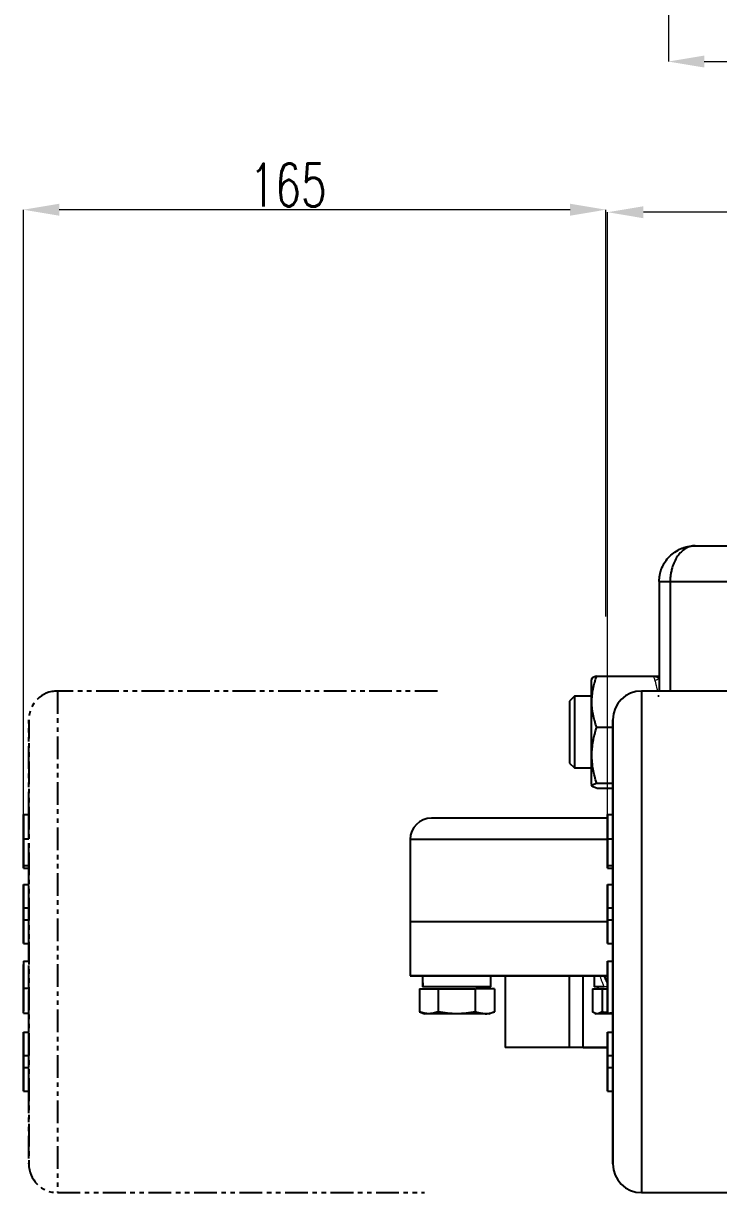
# Model space of a CAD drawing. Header units: millimetres. Extents: x 2028 to 4172, y 863 to 2379.
# Drawn here: x 2439 to 2632.9, y 1130.8 to 1457.1 of the extents above; entities that cross this region are included whole.
import ezdxf

# ---------------------------------------------------------------- set-up
doc = ezdxf.new("R2010")
doc.units = ezdxf.units.MM
doc.linetypes.add('PHANTOM', pattern=[12.7, 6.35, -1.27, 1.27, -1.27, 1.27, -1.27])
doc.layers.add('AM_5', color=3, linetype='Continuous', lineweight=25)
doc.styles.add('SLDTEXTSTYLE1', font='txt.shx', dxfattribs={"width": 0.7, "bigfont": 'gbcbig.shx'})
doc.dimstyles.new('SLDDIMSTYLE12$0', dxfattribs={"dimtxt": 12, "dimasz": 10, "dimexe": 0, "dimexo": 0.0625, "dimgap": 0.875, "dimtad": 1, "dimdec": 1, "dimlfac": 1.8, "dimrnd": 1e-09, "dimzin": 12, "dimdsep": 46, "dimtxsty": 'SLDTEXTSTYLE1', "dimcen": 0.09, "dimdle": 8.16, "dimclrd": 3, "dimclre": 3, "dimadec": 0, "dimazin": 3, "dimtfac": 1, "dimtdec": 1, "dimtofl": 0, "dimtmove": 0, "dimatfit": 3, "dimfxl": 0, "dimfrac": 2, "dimtolj": 1, "dimlwd": 5, "dimlwe": 5, "dimarcsym": 0})

# ---------------------------------------------------------------- blocks, each defined once
blk = doc.blocks.new('*D57')
at = {"layer": 'AM_5', "color": 3, "linetype": 'Continuous', "lineweight": 5, "transparency": 16777216}
for p, q in [((2601.96, 1236.41), (2601.96, 1404.44)), ((2754.46, 1404.44), (2611.96, 1404.44))]:
    blk.add_line(p, q, dxfattribs=at)
at = {"layer": 'AM_5', "color": 3, "lineweight": 5, "transparency": 16777216}
blk.add_line((2764.46, 1291.59), (2764.46, 1404.44), dxfattribs=at)
at = {"layer": 'AM_5', "color": 3, "transparency": 16777216}
for points in [[(2611.96, 1406.1), (2611.96, 1402.77), (2601.96, 1404.44)], [(2754.46, 1406.1), (2754.46, 1402.77), (2764.46, 1404.44)]]:
    blk.add_solid(points, dxfattribs=at)
at = {"layer": 'Defpoints', "color": 0, "transparency": 16777216}
for p in [(2601.96, 1404.44), (2764.46, 1291.52), (2601.96, 1236.35)]:
    blk.add_point(p, dxfattribs=at)
at = {"layer": 'AM_5', "color": 0, "transparency": 16777216, "insert": (2683.21, 1411.31), "char_height": 12, "attachment_point": 5, "style": 'SLDTEXTSTYLE1'}
blk.add_mtext('\\A1;165', dxfattribs=at)
blk = doc.blocks.new('*D58')
at = {"layer": 'AM_5', "color": 3, "linetype": 'Continuous', "lineweight": 5, "transparency": 16777216}
for p, q in [((2439, 1236.41), (2439, 1405.14)), ((2591.5, 1405.14), (2449, 1405.14))]:
    blk.add_line(p, q, dxfattribs=at)
at = {"layer": 'AM_5', "color": 3, "lineweight": 5, "transparency": 16777216}
blk.add_line((2601.5, 1291.59), (2601.5, 1405.14), dxfattribs=at)
at = {"layer": 'AM_5', "color": 3, "transparency": 16777216}
for points in [[(2449, 1406.81), (2449, 1403.47), (2439, 1405.14)], [(2591.5, 1406.81), (2591.5, 1403.47), (2601.5, 1405.14)]]:
    blk.add_solid(points, dxfattribs=at)
at = {"layer": 'Defpoints', "color": 0, "transparency": 16777216}
for p in [(2439, 1405.14), (2601.5, 1291.52), (2439, 1236.35)]:
    blk.add_point(p, dxfattribs=at)
at = {"layer": 'AM_5', "color": 0, "transparency": 16777216, "insert": (2512.85, 1412.01), "char_height": 12, "attachment_point": 5, "style": 'SLDTEXTSTYLE1'}
blk.add_mtext('\\A1;165', dxfattribs=at)
blk = doc.blocks.new('*D66')
at = {"layer": 'AM_5', "color": 3, "linetype": 'Continuous', "lineweight": 5, "transparency": 16777216}
for p, q in [((2759.94, 1577.89), (2759.94, 1446.49)), ((2628.94, 1446.49), (2749.94, 1446.49))]:
    blk.add_line(p, q, dxfattribs=at)
at = {"layer": 'AM_5', "color": 3, "lineweight": 5, "transparency": 16777216}
blk.add_line((2618.94, 1517.48), (2618.94, 1446.49), dxfattribs=at)
at = {"layer": 'AM_5', "color": 3, "transparency": 16777216}
for points in [[(2628.94, 1448.16), (2628.94, 1444.83), (2618.94, 1446.49)], [(2749.94, 1448.16), (2749.94, 1444.83), (2759.94, 1446.49)]]:
    blk.add_solid(points, dxfattribs=at)
at = {"layer": 'Defpoints', "color": 0, "transparency": 16777216}
for p in [(2759.94, 1577.96), (2618.94, 1517.54), (2759.94, 1446.49)]:
    blk.add_point(p, dxfattribs=at)
at = {"layer": 'AM_5', "color": 0, "transparency": 16777216, "insert": (2689.44, 1453.37), "char_height": 12, "attachment_point": 5, "style": 'SLDTEXTSTYLE1'}
blk.add_mtext('\\A1;140', dxfattribs=at)

msp = doc.modelspace()

# ---------------------------------------------------------------- linework, layer by layer
at = {"color": 7, "linetype": 'Continuous', "lineweight": 25}
for p, q in [((2616.383, 1301.336), (2616.383, 1270.802)), ((2616.383, 1301.336), (2619.433, 1301.336)), ((2616.383, 1301.336), (2616.383, 1270.802)), ((2616.383, 1301.336), (2619.433, 1301.336)), ((2619.433, 1301.336), (2619.433, 1270.802)), ((2619.433, 1301.336), (2763.246, 1301.336)), ((2619.433, 1301.336), (2619.433, 1270.802)), ((2619.433, 1301.336), (2721.971, 1301.336)), ((2597.651, 1274.425), (2597.383, 1273.961)), ((2597.651, 1274.425), (2597.383, 1273.961)), ((2597.383, 1273.961), (2597.383, 1244.711)), ((2597.383, 1273.961), (2597.383, 1244.711)), ((2598.94, 1274.965), (2614.827, 1274.965)), ((2598.94, 1274.965), (2616.383, 1274.965)), ((2717.491, 1270.802), (2611.461, 1270.802)), ((2592.736, 1269.336), (2591.383, 1267.983)), ((2592.736, 1269.336), (2591.383, 1267.983)), ((2591.383, 1267.983), (2591.383, 1259.336)), ((2591.383, 1267.983), (2591.383, 1259.336)), ((2597.383, 1269.336), (2592.736, 1269.336)), ((2592.736, 1269.336), (2592.736, 1249.336)), ((2597.383, 1269.336), (2592.736, 1269.336)), ((2592.736, 1269.336), (2592.736, 1249.336)), ((2616.383, 1269.336), (2616.016, 1269.336)), ((2598.94, 1260.685), (2603.461, 1260.685)), ((2598.94, 1260.685), (2603.461, 1260.685)), ((2591.383, 1259.336), (2591.383, 1250.689)), ((2591.383, 1259.336), (2591.383, 1250.689)), ((2591.383, 1250.689), (2592.736, 1249.336)), ((2591.383, 1250.689), (2592.736, 1249.336)), ((2592.736, 1249.336), (2597.383, 1249.336)), ((2592.736, 1249.336), (2597.383, 1249.336)), ((2597.383, 1244.711), (2597.651, 1244.248)), ((2597.383, 1244.711), (2597.651, 1244.248)), ((2598.94, 1245.056), (2603.461, 1245.056)), ((2598.94, 1245.056), (2603.461, 1245.056)), ((2598.94, 1243.708), (2603.461, 1243.708)), ((2598.94, 1243.708), (2603.461, 1243.708)), ((2601.961, 1232.519), (2601.961, 1236.347)), ((2601.961, 1236.347), (2601.961, 1236.347)), ((2601.961, 1236.347), (2601.961, 1229.575)), ((2601.961, 1236.347), (2603.461, 1236.347)), ((2601.961, 1236.347), (2603.461, 1236.347)), ((2603.461, 1229.575), (2603.461, 1236.347)), ((2603.461, 1236.347), (2603.461, 1236.347)), ((2601.961, 1229.879), (2601.961, 1232.519)), ((2601.961, 1232.519), (2601.961, 1232.519)), ((2601.961, 1229.447), (2601.961, 1232.519)), ((2601.961, 1232.519), (2601.961, 1230.226)), ((2601.961, 1232.519), (2601.961, 1232.519)), ((2546.883, 1229.336), (2546.883, 1206.336)), ((2601.961, 1229.336), (2546.883, 1229.336)), ((2546.883, 1229.336), (2546.883, 1206.336)), ((2601.961, 1225.206), (2601.961, 1229.879)), ((2601.961, 1229.575), (2603.461, 1229.575)), ((2601.961, 1226.288), (2601.961, 1221.356)), ((2601.961, 1221.356), (2601.961, 1225.206)), ((2603.461, 1222.002), (2601.961, 1222.002)), ((2601.961, 1221.356), (2603.461, 1221.356)), ((2603.46, 1216.772), (2603.46, 1221.356)), ((2603.461, 1221.356), (2603.461, 1222.002)), ((2601.961, 1216.772), (2603.461, 1216.772)), ((2601.961, 1216.772), (2601.961, 1210.207)), ((2601.961, 1212.895), (2601.961, 1216.772)), ((2603.461, 1210.207), (2603.461, 1216.772)), ((2601.961, 1211.078), (2601.961, 1212.895)), ((2601.961, 1206.062), (2601.961, 1211.078)), ((2601.961, 1210.347), (2601.961, 1206.779)), ((2601.961, 1208.571), (2601.961, 1210.347)), ((2603.461, 1210.207), (2601.961, 1210.207)), ((2601.961, 1210.207), (2601.961, 1206.937)), ((2601.961, 1206.779), (2601.961, 1208.571)), ((2603.461, 1206.937), (2603.461, 1210.207)), ((2546.883, 1206.336), (2546.883, 1191.336)), ((2601.961, 1206.336), (2546.883, 1206.336)), ((2546.883, 1206.336), (2546.883, 1191.336)), ((2601.961, 1206.937), (2601.961, 1200.35)), ((2601.961, 1206.937), (2603.461, 1206.937)), ((2601.961, 1204.245), (2601.961, 1206.062)), ((2601.961, 1200.35), (2601.961, 1204.245)), ((2603.461, 1200.35), (2603.461, 1206.937)), ((2601.961, 1200.35), (2603.461, 1200.35)), ((2603.46, 1195.379), (2603.46, 1200.35)), ((2601.961, 1195.379), (2603.461, 1195.379)), ((2601.961, 1191.336), (2546.883, 1191.336)), ((2569.433, 1188.236), (2569.433, 1191.336)), ((2569.433, 1188.236), (2569.433, 1191.336)), ((2573.383, 1191.336), (2573.383, 1171.336)), ((2573.383, 1191.336), (2573.383, 1171.336)), ((2591.382, 1171.336), (2591.382, 1191.336)), ((2591.382, 1171.336), (2591.382, 1191.336)), ((2595.17, 1171.336), (2595.17, 1191.336)), ((2595.17, 1171.336), (2595.17, 1191.336)), ((2598.221, 1191.336), (2598.221, 1188.236)), ((2598.221, 1191.336), (2598.221, 1188.236)), ((2550.503, 1188.236), (2550.333, 1188.236)), ((2569.433, 1188.236), (2550.503, 1188.236)), ((2569.433, 1188.236), (2550.503, 1188.236)), ((2601.019, 1188.236), (2598.221, 1188.236)), ((2601.019, 1188.236), (2598.221, 1188.236)), ((2599.536, 1188.236), (2598.936, 1187.636)), ((2601.961, 1184.348), (2601.961, 1188.37)), ((2601.961, 1188.37), (2601.961, 1188.37)), ((2601.961, 1188.37), (2601.961, 1180.907)), ((2603.461, 1188.236), (2603.461, 1188.236)), ((2549.491, 1187.636), (2549.491, 1181.243)), ((2549.491, 1187.636), (2554.687, 1187.636)), ((2549.491, 1187.636), (2549.491, 1181.243)), ((2554.687, 1187.636), (2554.687, 1181.243)), ((2554.687, 1187.636), (2554.687, 1181.243)), ((2554.687, 1187.636), (2565.08, 1187.636)), ((2565.08, 1187.636), (2565.08, 1181.243)), ((2570.445, 1187.636), (2565.249, 1187.636)), ((2570.445, 1187.636), (2570.445, 1181.243)), ((2597.733, 1187.636), (2600.423, 1187.636)), ((2597.733, 1187.636), (2597.733, 1181.243)), ((2597.733, 1187.636), (2600.423, 1187.636)), ((2597.733, 1187.636), (2597.733, 1181.243)), ((2600.423, 1187.636), (2601.961, 1187.636)), ((2600.423, 1187.636), (2600.423, 1181.243)), ((2600.423, 1187.636), (2601.961, 1187.636)), ((2600.423, 1187.636), (2600.423, 1181.243)), ((2603.461, 1187.636), (2603.461, 1187.636)), ((2601.961, 1180.907), (2601.961, 1184.608)), ((2601.961, 1184.348), (2601.961, 1184.348)), ((2601.961, 1183.899), (2601.961, 1184.146)), ((2601.961, 1180.907), (2601.961, 1183.899)), ((2549.491, 1181.243), (2550.883, 1180.736)), ((2549.491, 1181.243), (2550.883, 1180.736)), ((2552.089, 1180.736), (2550.883, 1180.736)), ((2559.883, 1180.736), (2552.089, 1180.736)), ((2559.883, 1180.736), (2552.089, 1180.736)), ((2567.678, 1180.736), (2559.883, 1180.736)), ((2569.053, 1180.736), (2559.883, 1180.736)), ((2568.883, 1180.736), (2567.678, 1180.736)), ((2568.883, 1180.736), (2570.276, 1181.243)), ((2570.445, 1181.243), (2569.053, 1180.736)), ((2598.416, 1180.866), (2598.771, 1180.736)), ((2598.453, 1180.852), (2598.771, 1180.736)), ((2599.078, 1180.736), (2598.771, 1180.736)), ((2599.078, 1180.736), (2598.771, 1180.736)), ((2603.461, 1180.736), (2599.078, 1180.736)), ((2603.461, 1180.736), (2599.078, 1180.736)), ((2601.961, 1180.907), (2601.961, 1180.907)), ((2601.961, 1180.907), (2603.461, 1180.907)), ((2601.961, 1175.545), (2603.461, 1175.545)), ((2601.961, 1175.545), (2601.961, 1168.98)), ((2601.961, 1171.668), (2601.961, 1175.545)), ((2603.461, 1168.98), (2603.461, 1175.545)), ((2601.961, 1169.851), (2601.961, 1171.668)), ((2591.382, 1171.336), (2573.383, 1171.336)), ((2591.382, 1171.336), (2573.383, 1171.336)), ((2595.17, 1171.336), (2591.382, 1171.336)), ((2595.17, 1171.336), (2591.382, 1171.336)), ((2601.617, 1171.336), (2595.17, 1171.336)), ((2601.961, 1164.835), (2601.961, 1169.851)), ((2601.961, 1169.12), (2601.961, 1165.552)), ((2601.961, 1167.344), (2601.961, 1169.12)), ((2603.461, 1168.98), (2601.961, 1168.98)), ((2601.961, 1168.98), (2601.961, 1165.71)), ((2603.461, 1165.71), (2603.461, 1168.98)), ((2601.961, 1165.552), (2601.961, 1167.344)), ((2601.961, 1165.71), (2601.961, 1159.123)), ((2601.961, 1165.71), (2603.461, 1165.71)), ((2603.461, 1159.123), (2603.461, 1165.71)), ((2601.961, 1163.018), (2601.961, 1164.835)), ((2601.961, 1159.123), (2601.961, 1163.018)), ((2601.961, 1159.123), (2603.461, 1159.123)), ((2611.461, 1130.802), (2752.461, 1130.802))]:
    msp.add_line(p, q, dxfattribs=at)
at = {"color": 7, "linetype": 'PHANTOM', "lineweight": 25}
for p, q in [((2554.533, 1270.802), (2448.503, 1270.802)), ((2439.003, 1232.519), (2439.003, 1236.347)), ((2439.003, 1236.347), (2439.003, 1236.347)), ((2439.003, 1236.347), (2439.003, 1229.575)), ((2439.003, 1236.347), (2440.503, 1236.347)), ((2439.003, 1236.347), (2440.503, 1236.347)), ((2440.503, 1229.575), (2440.503, 1236.347)), ((2440.503, 1236.347), (2440.503, 1236.347)), ((2439.003, 1229.879), (2439.003, 1232.519)), ((2439.003, 1232.519), (2439.003, 1232.519)), ((2439.003, 1229.447), (2439.003, 1232.519)), ((2439.003, 1232.519), (2439.003, 1230.226)), ((2439.003, 1232.519), (2439.003, 1232.519)), ((2439.003, 1225.206), (2439.003, 1229.879)), ((2439.003, 1229.575), (2440.503, 1229.575)), ((2439.003, 1226.288), (2439.003, 1221.356)), ((2439.003, 1221.356), (2439.003, 1225.206)), ((2440.503, 1222.002), (2439.003, 1222.002)), ((2439.003, 1221.356), (2440.503, 1221.356)), ((2440.503, 1221.356), (2440.503, 1222.002)), ((2440.503, 1216.772), (2440.503, 1221.356)), ((2439.003, 1216.772), (2440.503, 1216.772)), ((2439.003, 1216.772), (2439.003, 1210.207)), ((2439.003, 1212.895), (2439.003, 1216.772)), ((2440.503, 1210.207), (2440.503, 1216.772)), ((2439.003, 1211.078), (2439.003, 1212.895)), ((2439.003, 1206.062), (2439.003, 1211.078)), ((2439.003, 1210.347), (2439.003, 1206.779)), ((2439.003, 1208.571), (2439.003, 1210.347)), ((2440.503, 1210.207), (2439.003, 1210.207)), ((2439.003, 1210.207), (2439.003, 1206.937)), ((2439.003, 1206.779), (2439.003, 1208.571)), ((2440.503, 1206.937), (2440.503, 1210.207)), ((2439.003, 1206.937), (2439.003, 1200.35)), ((2439.003, 1206.937), (2440.503, 1206.937)), ((2439.003, 1204.245), (2439.003, 1206.062)), ((2439.003, 1200.35), (2439.003, 1204.245)), ((2440.503, 1200.35), (2440.503, 1206.937)), ((2439.003, 1200.35), (2440.503, 1200.35)), ((2440.503, 1195.379), (2440.503, 1200.35)), ((2439.003, 1195.379), (2440.503, 1195.379)), ((2439.003, 1184.348), (2439.003, 1188.37)), ((2439.003, 1188.37), (2439.003, 1188.37)), ((2439.003, 1188.37), (2439.003, 1180.907)), ((2439.003, 1187.829), (2440.503, 1187.829)), ((2439.003, 1180.907), (2439.003, 1184.608)), ((2439.003, 1184.348), (2439.003, 1184.348)), ((2439.003, 1183.899), (2439.003, 1184.146)), ((2439.003, 1180.907), (2439.003, 1183.899)), ((2439.003, 1180.907), (2439.003, 1180.907)), ((2439.003, 1180.907), (2440.503, 1180.907)), ((2439.003, 1175.545), (2440.503, 1175.545)), ((2439.003, 1175.545), (2439.003, 1168.98)), ((2439.003, 1171.668), (2439.003, 1175.545)), ((2440.503, 1168.98), (2440.503, 1175.545)), ((2439.003, 1169.851), (2439.003, 1171.668)), ((2439.003, 1164.835), (2439.003, 1169.851)), ((2439.003, 1169.12), (2439.003, 1165.552)), ((2439.003, 1167.344), (2439.003, 1169.12)), ((2440.503, 1168.98), (2439.003, 1168.98)), ((2439.003, 1168.98), (2439.003, 1165.71)), ((2440.503, 1165.71), (2440.503, 1168.98)), ((2439.003, 1165.552), (2439.003, 1167.344)), ((2439.003, 1165.71), (2439.003, 1159.123)), ((2439.003, 1165.71), (2440.503, 1165.71)), ((2440.503, 1159.123), (2440.503, 1165.71)), ((2439.003, 1163.018), (2439.003, 1164.835)), ((2439.003, 1159.123), (2439.003, 1163.018)), ((2439.003, 1159.123), (2440.503, 1159.123)), ((2448.503, 1130.802), (2550.895, 1130.802))]:
    msp.add_line(p, q, dxfattribs=at)
at = {"linetype": 'ByBlock'}
for p, q in [((2546.883, 1191.336), (2601.961, 1191.336)), ((2595.17, 1171.336), (2601.961, 1171.336))]:
    msp.add_line(p, q, dxfattribs=at)
at = {"color": 144, "linetype": 'Continuous', "lineweight": 18}
for p, q in [((2601.961, 1188.236), (2601.019, 1188.236)), ((2601.948, 1188.236), (2601.019, 1188.236)), ((2601.961, 1188.236), (2601.948, 1188.236)), ((2549.491, 1187.636), (2554.687, 1187.636)), ((2554.687, 1187.636), (2565.08, 1187.636)), ((2565.08, 1187.636), (2565.08, 1181.243)), ((2565.08, 1187.636), (2570.276, 1187.636))]:
    msp.add_line(p, q, dxfattribs=at)
at = {"color": 7, "linetype": 'PHANTOM', "lineweight": 25, "flags": 128}
msp.add_lwpolyline([(2448.503, 1270.802), (2448.503, 1270.624), (2448.503, 1270.09), (2448.503, 1269.203), (2448.503, 1267.967), (2448.503, 1266.389), (2448.503, 1264.477), (2448.503, 1262.24), (2448.503, 1259.69), (2448.503, 1256.84), (2448.503, 1253.705), (2448.503, 1250.3), (2448.503, 1246.643), (2448.503, 1242.752), (2448.503, 1238.647), (2448.503, 1234.35), (2448.504, 1229.882), (2448.504, 1225.265), (2448.504, 1220.524), (2448.504, 1215.682), (2448.504, 1210.765), (2448.504, 1205.796), (2448.504, 1200.802), (2448.504, 1195.809), (2448.504, 1190.84), (2448.504, 1185.923), (2448.504, 1181.081), (2448.504, 1176.34), (2448.504, 1171.723), (2448.503, 1167.255), (2448.503, 1162.958), (2448.503, 1158.853), (2448.503, 1154.962), (2448.503, 1151.305), (2448.503, 1147.9), (2448.503, 1144.765), (2448.503, 1141.915), (2448.503, 1139.365), (2448.503, 1137.128), (2448.503, 1135.216), (2448.503, 1133.638), (2448.503, 1132.402), (2448.503, 1131.515), (2448.503, 1130.981), (2448.503, 1130.802)], dxfattribs=at)
at = {"color": 7, "linetype": 'Continuous', "lineweight": 25, "flags": 128}
msp.add_lwpolyline([(2611.461, 1270.802), (2611.461, 1270.624), (2611.461, 1270.09), (2611.461, 1269.203), (2611.461, 1267.967), (2611.461, 1266.389), (2611.461, 1264.477), (2611.461, 1262.24), (2611.461, 1259.69), (2611.461, 1256.84), (2611.461, 1253.705), (2611.461, 1250.3), (2611.461, 1246.643), (2611.461, 1242.752), (2611.461, 1238.647), (2611.461, 1234.35), (2611.461, 1229.882), (2611.461, 1225.265), (2611.461, 1220.524), (2611.461, 1215.682), (2611.461, 1210.765), (2611.461, 1205.796), (2611.461, 1200.802), (2611.461, 1195.809), (2611.461, 1190.84), (2611.461, 1185.923), (2611.461, 1181.081), (2611.461, 1176.34), (2611.461, 1171.723), (2611.461, 1167.255), (2611.461, 1162.958), (2611.461, 1158.853), (2611.461, 1154.962), (2611.461, 1151.305), (2611.461, 1147.9), (2611.461, 1144.765), (2611.461, 1141.915), (2611.461, 1139.365), (2611.461, 1137.128), (2611.461, 1135.216), (2611.461, 1133.638), (2611.461, 1132.402), (2611.461, 1131.515), (2611.461, 1130.981), (2611.461, 1130.802)], dxfattribs=at)
at = {"color": 7, "linetype": 'PHANTOM', "lineweight": 25}
for centre, start, end in [((2448.503, 1262.802), 90, 180), ((2448.503, 1138.802), 180, 270)]:
    msp.add_arc(centre, 8, start, end, dxfattribs=at)
at = {"color": 7, "linetype": 'Continuous', "lineweight": 25}
for centre, radius, start, end in [((2611.461, 1262.802), 8, 90, 180), ((2552.883, 1229.336), 6, 90, 180), ((2552.883, 1229.336), 6, 90, 180), ((2552.883, 1229.336), 6, 90, 180), ((2611.461, 1138.802), 8, 180, 270)]:
    msp.add_arc(centre, radius, start, end, dxfattribs=at)
for centre, major_axis, ratio, start_param, end_param in [((2559.883, 1191.336), (0, 16.541), 0.5773503, 1.5707963, 1.7593233), ((2607.771, 1191.336), (-7.747, 16.327), 0.3419987, 1.409921, 1.5412173), ((2607.771, 1191.336), (-7.747, 16.327), 0.3419987, 1.409921, 1.5412173), ((2559.883, 1188.236), (0, 16.541), 0.5773503, 1.4769526, 1.5707963)]:
    msp.add_ellipse(centre, major_axis=major_axis, ratio=ratio, start_param=start_param, end_param=end_param, dxfattribs=at)
for points, knots in [([(2616.383, 1301.336), (2616.384, 1301.444), (2616.386, 1301.661), (2616.403, 1301.985), (2616.429, 1302.31), (2616.466, 1302.634), (2616.514, 1302.958), (2616.572, 1303.28), (2616.641, 1303.601), (2616.721, 1303.921), (2616.812, 1304.238), (2616.913, 1304.553), (2617.025, 1304.865), (2617.341, 1305.664), (2618.011, 1306.922), (2619.238, 1308.421), (2620.761, 1309.684), (2622.02, 1310.365), (2622.886, 1310.707), (2623.259, 1310.839), (2623.674, 1310.966), (2624.133, 1311.084), (2624.634, 1311.187), (2625.18, 1311.269), (2625.767, 1311.325), (2626.174, 1311.332), (2626.383, 1311.336)], [0, 0, 0, 0, 0.0206083, 0.0412614, 0.0619595, 0.0827029, 0.1034917, 0.124326, 0.1452063, 0.1661325, 0.187105, 0.2081239, 0.2291894, 0.2503017, 0.3721556, 0.4994404, 0.6179452, 0.7484084, 0.7711393, 0.7963612, 0.8240741, 0.8542778, 0.8869724, 0.9221577, 0.9598336, 1, 1, 1, 1]), ([(2616.383, 1301.336), (2616.384, 1301.444), (2616.386, 1301.661), (2616.403, 1301.985), (2616.429, 1302.31), (2616.466, 1302.634), (2616.514, 1302.958), (2616.572, 1303.28), (2616.641, 1303.601), (2616.721, 1303.921), (2616.812, 1304.238), (2616.913, 1304.553), (2617.025, 1304.865), (2617.341, 1305.664), (2618.011, 1306.922), (2619.238, 1308.421), (2620.761, 1309.684), (2622.02, 1310.365), (2622.886, 1310.707), (2623.259, 1310.839), (2623.674, 1310.966), (2624.133, 1311.084), (2624.634, 1311.187), (2625.18, 1311.269), (2625.767, 1311.325), (2626.174, 1311.332), (2626.383, 1311.336)], [0, 0, 0, 0, 0.0206083, 0.0412614, 0.0619595, 0.0827029, 0.1034917, 0.124326, 0.1452063, 0.1661325, 0.187105, 0.2081239, 0.2291894, 0.2503017, 0.3721556, 0.4994404, 0.6179452, 0.7484084, 0.7711393, 0.7963612, 0.8240741, 0.8542778, 0.8869724, 0.9221577, 0.9598336, 1, 1, 1, 1]), ([(2626.383, 1311.336), (2626.311, 1311.335), (2626.168, 1311.333), (2625.957, 1311.319), (2625.753, 1311.296), (2625.556, 1311.266), (2625.365, 1311.228), (2625.181, 1311.185), (2625.004, 1311.137), (2624.834, 1311.083), (2624.672, 1311.026), (2624.516, 1310.966), (2624.367, 1310.903), (2624.225, 1310.839), (2624.09, 1310.772), (2623.962, 1310.706), (2623.84, 1310.638), (2623.325, 1310.337), (2622.487, 1309.684), (2621.426, 1308.423), (2620.571, 1306.923), (2620.077, 1305.595), (2619.823, 1304.644), (2619.703, 1304.104), (2619.604, 1303.557), (2619.528, 1303.005), (2619.474, 1302.45), (2619.44, 1301.893), (2619.435, 1301.522), (2619.433, 1301.336)], [0, 0, 0, 0, 0.0200745, 0.0395693, 0.0584844, 0.0768197, 0.0945753, 0.111751, 0.1283469, 0.1443629, 0.159799, 0.1746552, 0.1889314, 0.2026276, 0.2157438, 0.22828, 0.2402361, 0.2516122, 0.3818588, 0.5005814, 0.6277706, 0.7497203, 0.7858667, 0.8218805, 0.8577629, 0.893515, 0.9291378, 0.9646324, 1, 1, 1, 1]), ([(2626.383, 1311.336), (2626.311, 1311.335), (2626.168, 1311.333), (2625.957, 1311.319), (2625.753, 1311.296), (2625.556, 1311.266), (2625.365, 1311.228), (2625.181, 1311.185), (2625.004, 1311.137), (2624.834, 1311.083), (2624.672, 1311.026), (2624.516, 1310.966), (2624.367, 1310.903), (2624.225, 1310.839), (2624.09, 1310.772), (2623.962, 1310.706), (2623.84, 1310.638), (2623.325, 1310.337), (2622.487, 1309.684), (2621.426, 1308.423), (2620.571, 1306.923), (2620.077, 1305.595), (2619.823, 1304.644), (2619.703, 1304.104), (2619.604, 1303.557), (2619.528, 1303.005), (2619.474, 1302.45), (2619.44, 1301.893), (2619.435, 1301.522), (2619.433, 1301.336)], [0, 0, 0, 0, 0.0200745, 0.0395693, 0.0584844, 0.0768197, 0.0945753, 0.111751, 0.1283469, 0.1443629, 0.159799, 0.1746552, 0.1889314, 0.2026276, 0.2157438, 0.22828, 0.2402361, 0.2516122, 0.3818588, 0.5005814, 0.6277706, 0.7497203, 0.7858667, 0.8218805, 0.8577629, 0.893515, 0.9291378, 0.9646324, 1, 1, 1, 1]), ([(2626.383, 1311.336), (2629.813, 1311.336), (2636.713, 1311.336), (2647.877, 1311.336), (2659.659, 1311.336), (2672.026, 1311.336), (2684.856, 1311.336), (2697.999, 1311.336), (2711.325, 1311.336), (2724.7, 1311.336), (2737.963, 1311.336), (2750.972, 1311.336), (2762.172, 1311.336), (2768.889, 1311.336), (2771.494, 1311.336)], [0, 0, 0, 0, 0.083462, 0.1679517, 0.2534, 0.3402212, 0.4274354, 0.5149642, 0.60249, 0.6897042, 0.7765284, 0.8619737, 0.9464641, 1, 1, 1, 1]), ([(2626.383, 1311.336), (2629.813, 1311.336), (2636.713, 1311.336), (2647.877, 1311.336), (2659.659, 1311.336), (2672.026, 1311.336), (2684.856, 1311.336), (2697.999, 1311.336), (2711.325, 1311.336), (2720.277, 1311.336), (2724.751, 1311.336), (2724.767, 1311.336)], [0, 0, 0, 0, 0.06243374, 0.12563626, 0.1895559, 0.25450249, 0.31974305, 0.38521897, 0.45069267, 0.51593324, 0.51616875, 0.51616875, 0.51616875, 0.51616875]), ([(2598.94, 1260.685), (2598.531, 1261.85), (2598.195, 1263.025), (2597.729, 1265.398), (2597.601, 1266.597), (2597.599, 1268.418), (2597.631, 1269.028), (2597.753, 1270.234), (2597.844, 1270.834), (2598.194, 1272.621), (2598.531, 1273.798), (2598.94, 1274.965)], [0, 0, 0, 0, 0.25, 0.25, 0.5, 0.5, 0.625, 0.625, 0.75, 0.75, 1, 1, 1, 1]), ([(2598.94, 1260.685), (2598.531, 1261.85), (2598.195, 1263.025), (2597.729, 1265.398), (2597.601, 1266.597), (2597.599, 1268.418), (2597.631, 1269.028), (2597.753, 1270.234), (2597.844, 1270.834), (2598.194, 1272.621), (2598.531, 1273.798), (2598.94, 1274.965)], [0, 0, 0, 0, 0.25, 0.25, 0.5, 0.5, 0.625, 0.625, 0.75, 0.75, 1, 1, 1, 1]), ([(2598.94, 1274.965), (2598.528, 1274.848), (2597.854, 1274.657), (2597.761, 1274.459), (2597.725, 1274.382)], [0, 0, 0, 0, 0.6109672, 1, 1, 1, 1]), ([(2598.94, 1274.965), (2598.528, 1274.848), (2597.854, 1274.657), (2597.761, 1274.459), (2597.725, 1274.382)], [0, 0, 0, 0, 0.6109672, 1, 1, 1, 1]), ([(2598.94, 1245.056), (2598.531, 1246.332), (2598.195, 1247.617), (2597.729, 1250.214), (2597.601, 1251.527), (2597.599, 1253.52), (2597.631, 1254.187), (2597.753, 1255.508), (2597.844, 1256.163), (2598.194, 1258.119), (2598.531, 1259.407), (2598.94, 1260.685)], [0, 0, 0, 0, 0.25, 0.25, 0.5, 0.5, 0.625, 0.625, 0.75, 0.75, 1, 1, 1, 1]), ([(2598.94, 1245.056), (2598.531, 1246.332), (2598.195, 1247.617), (2597.729, 1250.214), (2597.601, 1251.527), (2597.599, 1253.52), (2597.631, 1254.187), (2597.753, 1255.508), (2597.844, 1256.163), (2598.194, 1258.119), (2598.531, 1259.407), (2598.94, 1260.685)], [0, 0, 0, 0, 0.25, 0.25, 0.5, 0.5, 0.625, 0.625, 0.75, 0.75, 1, 1, 1, 1]), ([(2603.46, 1236.347), (2603.46, 1237.541), (2603.46, 1240.485), (2603.46, 1244.712), (2603.46, 1249.017), (2603.46, 1252.774), (2603.461, 1255.955), (2603.461, 1258.794), (2603.461, 1261.056), (2603.461, 1262.491), (2603.461, 1262.956), (2603.461, 1262.491), (2603.461, 1261.056), (2603.461, 1258.794), (2603.461, 1255.955), (2603.461, 1252.775), (2603.461, 1249.015), (2603.461, 1244.721), (2603.461, 1239.959), (2603.461, 1234.808), (2603.461, 1229.356), (2603.461, 1223.117), (2603.461, 1216.115), (2603.461, 1208.442), (2603.461, 1203.323), (2603.461, 1200.802)], [0, 0, 0, 0, 0.0279063, 0.0687994, 0.1096924, 0.150368, 0.1906154, 0.2302372, 0.2813181, 0.3310053, 0.3791996, 0.4273908, 0.4770781, 0.528162, 0.5677838, 0.6080312, 0.6487067, 0.6895998, 0.7304928, 0.7711684, 0.8114158, 0.8510376, 0.9021185, 0.9518065, 1, 1, 1, 1]), ([(2598.94, 1243.708), (2598.531, 1243.818), (2598.195, 1243.929), (2597.729, 1244.153), (2597.601, 1244.266), (2597.599, 1244.438), (2597.631, 1244.495), (2597.753, 1244.609), (2597.844, 1244.666), (2598.194, 1244.835), (2598.531, 1244.946), (2598.94, 1245.056)], [0, 0, 0, 0, 0.25, 0.25, 0.5, 0.5, 0.625, 0.625, 0.75, 0.75, 1, 1, 1, 1]), ([(2598.94, 1243.708), (2598.531, 1243.818), (2598.195, 1243.929), (2597.729, 1244.153), (2597.601, 1244.266), (2597.599, 1244.438), (2597.631, 1244.495), (2597.753, 1244.609), (2597.844, 1244.666), (2598.194, 1244.835), (2598.531, 1244.946), (2598.94, 1245.056)], [0, 0, 0, 0, 0.25, 0.25, 0.5, 0.5, 0.625, 0.625, 0.75, 0.75, 1, 1, 1, 1]), ([(2601.961, 1230.226), (2601.961, 1229.53), (2601.961, 1228.479), (2601.961, 1227.143), (2601.961, 1226.381), (2601.961, 1225.903), (2601.961, 1225.859), (2601.961, 1225.835)], [0, 0, 0, 0, 0.3362422, 0.5068906, 0.6797858, 0.8263629, 1, 1, 1, 1]), ([(2601.961, 1229.575), (2601.961, 1228.565), (2601.961, 1226.727), (2601.961, 1224.496), (2601.961, 1223.026), (2601.961, 1222.141), (2601.961, 1222.053), (2601.961, 1222.002)], [0, 0, 0, 0, 0.276074, 0.5026478, 0.648994, 0.7958383, 1, 1, 1, 1]), ([(2601.961, 1225.835), (2601.961, 1225.861), (2601.961, 1225.902), (2601.961, 1226.343), (2601.961, 1227.068), (2601.961, 1228.137), (2601.961, 1229.012), (2601.961, 1229.447)], [0, 0, 0, 0, 0.23514464, 0.37534254, 0.51600229, 0.75891345, 1, 1, 1, 1]), ([(2603.461, 1222.002), (2603.461, 1222.052), (2603.461, 1222.137), (2603.461, 1222.987), (2603.461, 1224.415), (2603.461, 1226.661), (2603.461, 1228.535), (2603.461, 1229.575)], [0, 0, 0, 0, 0.20196089, 0.34462277, 0.48768998, 0.71560343, 1, 1, 1, 1]), ([(2601.961, 1222.002), (2601.961, 1222.024), (2601.961, 1222.067), (2601.961, 1222.45), (2601.961, 1223.526), (2601.961, 1224.922), (2601.961, 1225.98), (2601.961, 1226.288)], [0, 0, 0, 0, 0.1629267, 0.3248672, 0.5602734, 0.8718604, 1, 1, 1, 1]), ([(2603.461, 1200.802), (2603.461, 1198.282), (2603.461, 1193.164), (2603.461, 1185.491), (2603.461, 1178.488), (2603.461, 1172.249), (2603.461, 1166.797), (2603.461, 1161.646), (2603.461, 1156.884), (2603.461, 1152.59), (2603.461, 1148.83), (2603.461, 1145.65), (2603.461, 1142.811), (2603.461, 1140.549), (2603.461, 1139.114), (2603.461, 1138.649), (2603.461, 1139.114), (2603.461, 1140.549), (2603.461, 1142.81), (2603.461, 1145.651), (2603.46, 1148.826), (2603.46, 1152.606), (2603.46, 1156.055), (2603.46, 1158.393), (2603.46, 1159.123)], [0, 0, 0, 0, 0.05074112, 0.10305579, 0.15684183, 0.19855941, 0.24093569, 0.28376278, 0.32681888, 0.36987498, 0.41270207, 0.45507835, 0.49679593, 0.55057883, 0.60289426, 0.65363776, 0.70437809, 0.75669356, 0.8104796, 0.85219718, 0.89457346, 0.93740055, 0.98045665, 1, 1, 1, 1]), ([(2601.961, 1195.379), (2601.961, 1195.351), (2601.961, 1195.305), (2601.961, 1194.893), (2601.961, 1194.195), (2601.961, 1192.932), (2601.961, 1191), (2601.961, 1189.17), (2601.961, 1188.144), (2601.961, 1187.829)], [0, 0, 0, 0, 0.19850126, 0.33381372, 0.46876285, 0.63199476, 0.79642738, 0.93750048, 1, 1, 1, 1]), ([(2601.961, 1188.088), (2601.961, 1188.913), (2601.961, 1190.564), (2601.961, 1192.673), (2601.961, 1194.396), (2601.961, 1195.258), (2601.961, 1195.338), (2601.961, 1195.379)], [0, 0, 0, 0, 0.1793436, 0.3588888, 0.5415629, 0.7659487, 1, 1, 1, 1]), ([(2603.461, 1187.829), (2603.461, 1188.687), (2603.461, 1190.247), (2603.461, 1192.226), (2603.461, 1193.839), (2603.461, 1194.837), (2603.461, 1195.304), (2603.461, 1195.354), (2603.461, 1195.379)], [0, 0, 0, 0, 0.1686401, 0.3068009, 0.4445468, 0.6493658, 0.8244287, 1, 1, 1, 1]), ([(2601.961, 1187.829), (2601.961, 1188.177), (2601.961, 1188.856), (2601.961, 1189.775), (2601.961, 1190.595), (2601.961, 1191.129), (2601.961, 1191.387), (2601.961, 1191.408), (2601.961, 1191.419)], [0, 0, 0, 0, 0.1055686, 0.2061744, 0.3333255, 0.5255849, 0.762499, 1, 1, 1, 1]), ([(2601.961, 1191.419), (2601.961, 1191.391), (2601.961, 1191.344), (2601.961, 1190.9), (2601.961, 1189.971), (2601.961, 1188.909), (2601.961, 1188.058), (2601.961, 1187.701)], [0, 0, 0, 0, 0.3330331, 0.5539557, 0.7183333, 0.8819115, 1, 1, 1, 1]), ([(2601.961, 1184.146), (2601.961, 1184.153), (2601.961, 1184.17), (2601.961, 1184.387), (2601.961, 1185.106), (2601.961, 1186.388), (2601.961, 1187.54), (2601.961, 1188.088)], [0, 0, 0, 0, 0.0480273, 0.1148309, 0.233216, 0.6345243, 1, 1, 1, 1]), ([(2601.961, 1187.829), (2601.961, 1187.319), (2601.961, 1186.303), (2601.961, 1184.67), (2601.961, 1183.11), (2601.961, 1181.855), (2601.961, 1181.035), (2601.961, 1180.952), (2601.961, 1180.907)], [0, 0, 0, 0, 0.1311456, 0.2615272, 0.4305323, 0.5990583, 0.786172, 1, 1, 1, 1]), ([(2601.961, 1184.608), (2601.961, 1184.622), (2601.961, 1184.65), (2601.961, 1184.919), (2601.961, 1185.507), (2601.961, 1186.313), (2601.961, 1187.144), (2601.961, 1187.645), (2601.961, 1187.829)], [0, 0, 0, 0, 0.22963186, 0.4575605, 0.61528184, 0.77364991, 0.91696716, 1, 1, 1, 1]), ([(2601.961, 1187.701), (2601.961, 1187.277), (2601.961, 1186.534), (2601.961, 1185.592), (2601.961, 1184.884), (2601.961, 1184.414), (2601.961, 1184.373), (2601.961, 1184.348)], [0, 0, 0, 0, 0.2043544, 0.3586739, 0.5127895, 0.7124459, 1, 1, 1, 1]), ([(2603.461, 1180.907), (2603.461, 1180.971), (2603.461, 1181.086), (2603.461, 1182.211), (2603.461, 1183.731), (2603.461, 1185.673), (2603.461, 1187.088), (2603.461, 1187.829)], [0, 0, 0, 0, 0.2594927, 0.46447, 0.6370764, 0.810103, 1, 1, 1, 1]), ([(2552.089, 1180.736), (2551.652, 1180.736), (2551.217, 1180.783), (2550.351, 1180.959), (2549.921, 1181.087), (2549.491, 1181.243)], [0, 0, 0, 0, 0.5, 0.5, 1, 1, 1, 1]), ([(2552.089, 1180.736), (2551.652, 1180.736), (2551.217, 1180.783), (2550.351, 1180.959), (2549.921, 1181.087), (2549.491, 1181.243)], [0, 0, 0, 0, 0.5, 0.5, 1, 1, 1, 1]), ([(2554.687, 1181.243), (2554.258, 1181.087), (2553.827, 1180.959), (2552.961, 1180.783), (2552.526, 1180.736), (2550.883, 1180.736)], [0, 0, 0, 0, 0.5, 0.5, 1, 1, 1, 1]), ([(2554.687, 1181.243), (2554.258, 1181.087), (2553.827, 1180.959), (2552.961, 1180.783), (2552.526, 1180.736), (2552.089, 1180.736)], [0, 0, 0, 0, 0.5, 0.5, 1, 1, 1, 1]), ([(2559.883, 1180.736), (2559.009, 1180.736), (2558.139, 1180.783), (2556.408, 1180.959), (2555.546, 1181.087), (2554.687, 1181.243)], [0, 0, 0, 0, 0.5, 0.5, 1, 1, 1, 1]), ([(2559.883, 1180.736), (2559.009, 1180.736), (2558.139, 1180.783), (2556.408, 1180.959), (2555.546, 1181.087), (2554.687, 1181.243)], [0, 0, 0, 0, 0.5, 0.5, 1, 1, 1, 1]), ([(2565.08, 1181.243), (2564.221, 1181.087), (2563.359, 1180.959), (2561.627, 1180.783), (2560.758, 1180.736), (2559.883, 1180.736)], [0, 0, 0, 0, 0.5, 0.5, 1, 1, 1, 1]), ([(2565.08, 1181.243), (2564.221, 1181.087), (2563.359, 1180.959), (2561.627, 1180.783), (2560.758, 1180.736), (2559.883, 1180.736)], [0, 0, 0, 0, 0.5, 0.5, 1, 1, 1, 1]), ([(2567.678, 1180.736), (2567.591, 1180.737), (2567.418, 1180.739), (2567.159, 1180.756), (2566.9, 1180.783), (2566.64, 1180.82), (2566.324, 1180.878), (2565.95, 1180.965), (2565.517, 1181.09), (2565.227, 1181.191), (2565.08, 1181.243)], [0, 0, 0, 0, 0.0994159, 0.1982438, 0.2971571, 0.3968095, 0.4978252, 0.6618406, 0.8286665, 1, 1, 1, 1]), ([(2568.883, 1180.736), (2568.829, 1180.736), (2568.721, 1180.736), (2568.021, 1180.736), (2567.678, 1180.736)], [0, 0, 0, 0, 0.5086124, 1, 1, 1, 1]), ([(2567.847, 1180.736), (2568.284, 1180.736), (2568.719, 1180.783), (2569.584, 1180.959), (2570.015, 1181.087), (2570.445, 1181.243)], [0, 0, 0, 0, 0.5, 0.5, 1, 1, 1, 1]), ([(2599.078, 1180.736), (2598.852, 1180.736), (2598.627, 1180.783), (2598.179, 1180.959), (2597.956, 1181.087), (2597.733, 1181.243)], [0, 0, 0, 0, 0.5, 0.5, 1, 1, 1, 1]), ([(2599.078, 1180.736), (2598.852, 1180.736), (2598.627, 1180.783), (2598.179, 1180.959), (2597.956, 1181.087), (2597.733, 1181.243)], [0, 0, 0, 0, 0.5, 0.5, 1, 1, 1, 1]), ([(2600.423, 1181.243), (2600.201, 1181.087), (2599.978, 1180.959), (2599.529, 1180.783), (2599.304, 1180.736), (2599.078, 1180.736)], [0, 0, 0, 0, 0.5, 0.5, 1, 1, 1, 1]), ([(2600.423, 1181.243), (2600.201, 1181.087), (2599.978, 1180.959), (2599.529, 1180.783), (2599.304, 1180.736), (2599.078, 1180.736)], [0, 0, 0, 0, 0.5, 0.5, 1, 1, 1, 1]), ([(2603.461, 1180.82), (2603.281, 1180.835), (2603.101, 1180.852), (2602.813, 1180.883), (2602.704, 1180.895), (2602.595, 1180.907)], [0.39254637, 0.39254637, 0.39254637, 0.39254637, 0.5, 0.5, 0.56501571, 0.56501571, 0.56501571, 0.56501571]), ([(2603.46, 1175.545), (2603.46, 1176.348), (2603.46, 1178.075), (2603.46, 1179.92), (2603.46, 1180.907)], [0, 0, 0, 0, 0.4653058, 1, 1, 1, 1])]:
    msp.add_open_spline(points, degree=3, knots=knots, dxfattribs=at)
at = {"color": 144, "linetype": 'Continuous', "lineweight": 18}
for points, knots in [([(2615.919, 1270.802), (2615.884, 1271.015), (2615.795, 1271.511), (2615.624, 1272.296), (2615.399, 1273.167), (2615.135, 1274.06), (2614.931, 1274.66), (2614.827, 1274.965)], [0.70598964, 0.70598964, 0.70598964, 0.70598964, 0.75030533, 0.80970643, 0.87108405, 0.93449735, 1, 1, 1, 1]), ([(2614.827, 1274.965), (2615.194, 1274.855), (2615.931, 1274.634), (2616.278, 1274.292), (2615.997, 1273.988), (2615.404, 1273.805), (2615.169, 1273.733)], [0, 0, 0, 0, 0.2727778, 0.547691, 0.8207776, 1, 1, 1, 1]), ([(2550.333, 1191.336), (2550.334, 1191.169), (2550.336, 1190.844), (2550.348, 1190.374), (2550.367, 1189.937), (2550.389, 1189.533), (2550.416, 1189.162), (2550.444, 1188.824), (2550.472, 1188.519), (2550.493, 1188.327), (2550.503, 1188.236)], [0, 0, 0, 0, 0.1620197, 0.3134623, 0.4543277, 0.5846161, 0.7043274, 0.8134617, 0.9120192, 1, 1, 1, 1]), ([(2601.019, 1188.236), (2600.951, 1188.404), (2600.819, 1188.728), (2600.636, 1189.198), (2600.471, 1189.635), (2600.322, 1190.039), (2600.189, 1190.41), (2600.071, 1190.748), (2599.967, 1191.053), (2599.903, 1191.246), (2599.873, 1191.336)], [0, 0, 0, 0, 0.1620197, 0.3134623, 0.4543277, 0.5846161, 0.7043274, 0.8134617, 0.9120192, 1, 1, 1, 1]), ([(2601.019, 1188.236), (2600.951, 1188.404), (2600.819, 1188.728), (2600.636, 1189.198), (2600.471, 1189.635), (2600.322, 1190.039), (2600.189, 1190.41), (2600.071, 1190.748), (2599.967, 1191.053), (2599.903, 1191.246), (2599.873, 1191.336)], [0, 0, 0, 0, 0.1620197, 0.3134623, 0.4543277, 0.5846161, 0.7043274, 0.8134617, 0.9120192, 1, 1, 1, 1]), ([(2567.678, 1180.736), (2567.591, 1180.737), (2567.418, 1180.739), (2567.159, 1180.756), (2566.9, 1180.783), (2566.64, 1180.82), (2566.324, 1180.878), (2565.95, 1180.965), (2565.517, 1181.09), (2565.227, 1181.191), (2565.08, 1181.243)], [0, 0, 0, 0, 0.0994159, 0.1982438, 0.2971571, 0.3968095, 0.4978252, 0.6618406, 0.8286665, 1, 1, 1, 1]), ([(2570.276, 1181.243), (2570.187, 1181.211), (2570.011, 1181.149), (2569.748, 1181.065), (2569.489, 1180.99), (2569.232, 1180.925), (2568.917, 1180.855), (2568.542, 1180.791), (2568.109, 1180.745), (2567.821, 1180.739), (2567.678, 1180.736)], [0, 0, 0, 0, 0.1034251, 0.2050088, 0.3050798, 0.4040046, 0.502187, 0.6697435, 0.8346755, 1, 1, 1, 1])]:
    msp.add_open_spline(points, degree=3, knots=knots, dxfattribs=at)
at = {"color": 7, "linetype": 'PHANTOM', "lineweight": 25}
for points, knots in [([(2440.503, 1236.347), (2440.503, 1237.541), (2440.503, 1240.485), (2440.503, 1244.712), (2440.503, 1249.017), (2440.503, 1252.774), (2440.503, 1255.955), (2440.503, 1258.794), (2440.503, 1261.056), (2440.503, 1262.491), (2440.503, 1262.956), (2440.503, 1262.491), (2440.503, 1261.056), (2440.503, 1258.794), (2440.503, 1255.955), (2440.503, 1252.775), (2440.503, 1249.015), (2440.503, 1244.721), (2440.503, 1239.959), (2440.503, 1234.808), (2440.503, 1229.356), (2440.503, 1223.117), (2440.503, 1216.115), (2440.503, 1208.442), (2440.503, 1203.323), (2440.503, 1200.802)], [0, 0, 0, 0, 0.0279063, 0.0687994, 0.1096924, 0.150368, 0.1906154, 0.2302372, 0.2813181, 0.3310053, 0.3791996, 0.4273908, 0.4770781, 0.528162, 0.5677838, 0.6080312, 0.6487067, 0.6895998, 0.7304928, 0.7711684, 0.8114158, 0.8510376, 0.9021185, 0.9518065, 1, 1, 1, 1]), ([(2439.003, 1230.226), (2439.003, 1229.53), (2439.003, 1228.479), (2439.003, 1227.143), (2439.003, 1226.381), (2439.003, 1225.903), (2439.003, 1225.859), (2439.003, 1225.835)], [0, 0, 0, 0, 0.3362422, 0.5068906, 0.6797858, 0.8263629, 1, 1, 1, 1]), ([(2439.003, 1229.575), (2439.003, 1228.565), (2439.003, 1226.727), (2439.003, 1224.496), (2439.003, 1223.026), (2439.003, 1222.141), (2439.003, 1222.053), (2439.003, 1222.002)], [0, 0, 0, 0, 0.276074, 0.5026478, 0.648994, 0.7958383, 1, 1, 1, 1]), ([(2439.003, 1225.835), (2439.003, 1225.861), (2439.003, 1225.902), (2439.003, 1226.343), (2439.003, 1227.068), (2439.003, 1228.137), (2439.003, 1229.012), (2439.003, 1229.447)], [0, 0, 0, 0, 0.23514464, 0.37534254, 0.51600229, 0.75891345, 1, 1, 1, 1]), ([(2440.503, 1222.002), (2440.503, 1222.052), (2440.503, 1222.137), (2440.503, 1222.987), (2440.503, 1224.415), (2440.503, 1226.661), (2440.503, 1228.535), (2440.503, 1229.575)], [0, 0, 0, 0, 0.20196089, 0.34462277, 0.48768998, 0.71560343, 1, 1, 1, 1]), ([(2439.003, 1222.002), (2439.003, 1222.024), (2439.003, 1222.067), (2439.003, 1222.45), (2439.003, 1223.526), (2439.003, 1224.922), (2439.003, 1225.98), (2439.003, 1226.288)], [0, 0, 0, 0, 0.1629267, 0.3248672, 0.5602734, 0.8718604, 1, 1, 1, 1]), ([(2440.503, 1200.802), (2440.503, 1198.282), (2440.503, 1193.164), (2440.503, 1185.491), (2440.503, 1178.488), (2440.503, 1172.249), (2440.503, 1166.797), (2440.503, 1161.646), (2440.503, 1156.884), (2440.503, 1152.59), (2440.503, 1148.83), (2440.503, 1145.65), (2440.503, 1142.811), (2440.503, 1140.549), (2440.503, 1139.114), (2440.503, 1138.649), (2440.503, 1139.114), (2440.503, 1140.549), (2440.503, 1142.81), (2440.503, 1145.651), (2440.503, 1148.826), (2440.503, 1152.606), (2440.503, 1156.055), (2440.503, 1158.393), (2440.503, 1159.123)], [0, 0, 0, 0, 0.05074112, 0.10305579, 0.15684183, 0.19855941, 0.24093569, 0.28376278, 0.32681888, 0.36987498, 0.41270207, 0.45507835, 0.49679593, 0.55057883, 0.60289426, 0.65363776, 0.70437809, 0.75669356, 0.8104796, 0.85219718, 0.89457346, 0.93740055, 0.98045665, 1, 1, 1, 1]), ([(2439.003, 1195.379), (2439.003, 1195.351), (2439.003, 1195.305), (2439.003, 1194.893), (2439.003, 1194.195), (2439.003, 1192.932), (2439.003, 1191), (2439.003, 1189.17), (2439.003, 1188.144), (2439.003, 1187.829)], [0, 0, 0, 0, 0.19850126, 0.33381372, 0.46876285, 0.63199476, 0.79642738, 0.93750048, 1, 1, 1, 1]), ([(2439.003, 1188.088), (2439.003, 1188.913), (2439.003, 1190.564), (2439.003, 1192.673), (2439.003, 1194.396), (2439.003, 1195.258), (2439.003, 1195.338), (2439.003, 1195.379)], [0, 0, 0, 0, 0.1793436, 0.3588888, 0.5415629, 0.7659487, 1, 1, 1, 1]), ([(2440.503, 1187.829), (2440.503, 1188.687), (2440.503, 1190.247), (2440.503, 1192.226), (2440.503, 1193.839), (2440.503, 1194.837), (2440.503, 1195.304), (2440.503, 1195.354), (2440.503, 1195.379)], [0, 0, 0, 0, 0.1686401, 0.3068009, 0.4445468, 0.6493658, 0.8244287, 1, 1, 1, 1]), ([(2439.003, 1187.829), (2439.003, 1188.177), (2439.003, 1188.856), (2439.003, 1189.775), (2439.003, 1190.595), (2439.003, 1191.129), (2439.003, 1191.387), (2439.003, 1191.408), (2439.003, 1191.419)], [0, 0, 0, 0, 0.1055686, 0.2061744, 0.3333255, 0.5255849, 0.762499, 1, 1, 1, 1]), ([(2439.003, 1191.419), (2439.003, 1191.391), (2439.003, 1191.344), (2439.003, 1190.9), (2439.003, 1189.971), (2439.003, 1188.909), (2439.003, 1188.058), (2439.003, 1187.701)], [0, 0, 0, 0, 0.3330331, 0.5539557, 0.7183333, 0.8819115, 1, 1, 1, 1]), ([(2439.003, 1184.146), (2439.003, 1184.153), (2439.003, 1184.17), (2439.003, 1184.387), (2439.003, 1185.106), (2439.003, 1186.388), (2439.003, 1187.54), (2439.003, 1188.088)], [0, 0, 0, 0, 0.0480273, 0.1148309, 0.233216, 0.6345243, 1, 1, 1, 1]), ([(2439.003, 1187.829), (2439.003, 1187.319), (2439.003, 1186.303), (2439.003, 1184.67), (2439.003, 1183.11), (2439.003, 1181.855), (2439.003, 1181.035), (2439.003, 1180.952), (2439.003, 1180.907)], [0, 0, 0, 0, 0.1311456, 0.2615272, 0.4305323, 0.5990583, 0.786172, 1, 1, 1, 1]), ([(2439.003, 1184.608), (2439.003, 1184.622), (2439.003, 1184.65), (2439.003, 1184.919), (2439.003, 1185.507), (2439.003, 1186.313), (2439.003, 1187.144), (2439.003, 1187.645), (2439.003, 1187.829)], [0, 0, 0, 0, 0.22963186, 0.4575605, 0.61528184, 0.77364991, 0.91696716, 1, 1, 1, 1]), ([(2439.003, 1187.701), (2439.003, 1187.277), (2439.003, 1186.534), (2439.003, 1185.592), (2439.003, 1184.884), (2439.003, 1184.414), (2439.003, 1184.373), (2439.003, 1184.348)], [0, 0, 0, 0, 0.2043544, 0.3586739, 0.5127895, 0.7124459, 1, 1, 1, 1]), ([(2440.503, 1180.907), (2440.503, 1180.971), (2440.503, 1181.086), (2440.503, 1182.211), (2440.503, 1183.731), (2440.503, 1185.673), (2440.503, 1187.088), (2440.503, 1187.829)], [0, 0, 0, 0, 0.2594927, 0.46447, 0.6370764, 0.810103, 1, 1, 1, 1]), ([(2440.503, 1175.545), (2440.503, 1176.348), (2440.503, 1178.075), (2440.503, 1179.92), (2440.503, 1180.907)], [0, 0, 0, 0, 0.4653058, 1, 1, 1, 1])]:
    msp.add_open_spline(points, degree=3, knots=knots, dxfattribs=at)
at = {"color": 7, "linetype": 'Continuous', "lineweight": 25}
for points in [[(2601.961, 1235.336), (2570.525, 1235.336), (2552.883, 1235.336), (2552.883, 1235.336)], [(2601.961, 1235.336), (2570.525, 1235.336), (2552.883, 1235.336), (2552.883, 1235.336)], [(2603.461, 1235.336), (2603.461, 1235.336), (2603.461, 1235.336), (2603.461, 1235.336)], [(2601.961, 1180.989), (2601.447, 1181.061), (2600.934, 1181.147), (2600.423, 1181.243)], [(2601.961, 1180.989), (2601.447, 1181.061), (2600.934, 1181.147), (2600.423, 1181.243)], [(2603.461, 1180.82), (2603.461, 1180.82), (2603.461, 1180.82), (2603.46, 1180.82)]]:
    msp.add_open_spline(points, degree=3, dxfattribs=at)

# ---------------------------------------------------------------- dimensions: what is measured, and where the dimension line sits
at = {"layer": 'AM_5'}
dim = msp.add_linear_dim(base=(2759.943, 1446.495), p1=(2618.943, 1517.544), p2=(2759.943, 1577.956), text='140', dimstyle='SLDDIMSTYLE12$0', override={"dimlfac": 1, "dimpost": ''}, dxfattribs=at)
dim.commit()
dim.dimension.update_dxf_attribs({"geometry": '*D66', "text_midpoint": (2689.443, 1453.37)})
for base, p1, p2, picture, middle in [((2439.003, 1405.139), (2601.503, 1291.523), (2439.003, 1236.347), '*D58', (2512.848, 1405.139)), ((2601.961, 1404.437), (2764.461, 1291.523), (2601.961, 1236.347), '*D57', (2683.211, 1404.437))]:
    dim = msp.add_linear_dim(base=base, p1=p1, p2=p2, angle=360, text='165', dimstyle='SLDDIMSTYLE12$0', override={"dimlfac": 1}, dxfattribs=at)
    dim.commit()
    dim.dimension.update_dxf_attribs({"geometry": picture, "text_midpoint": middle, "dimtype": 160})

doc.saveas('drawing.dxf')
